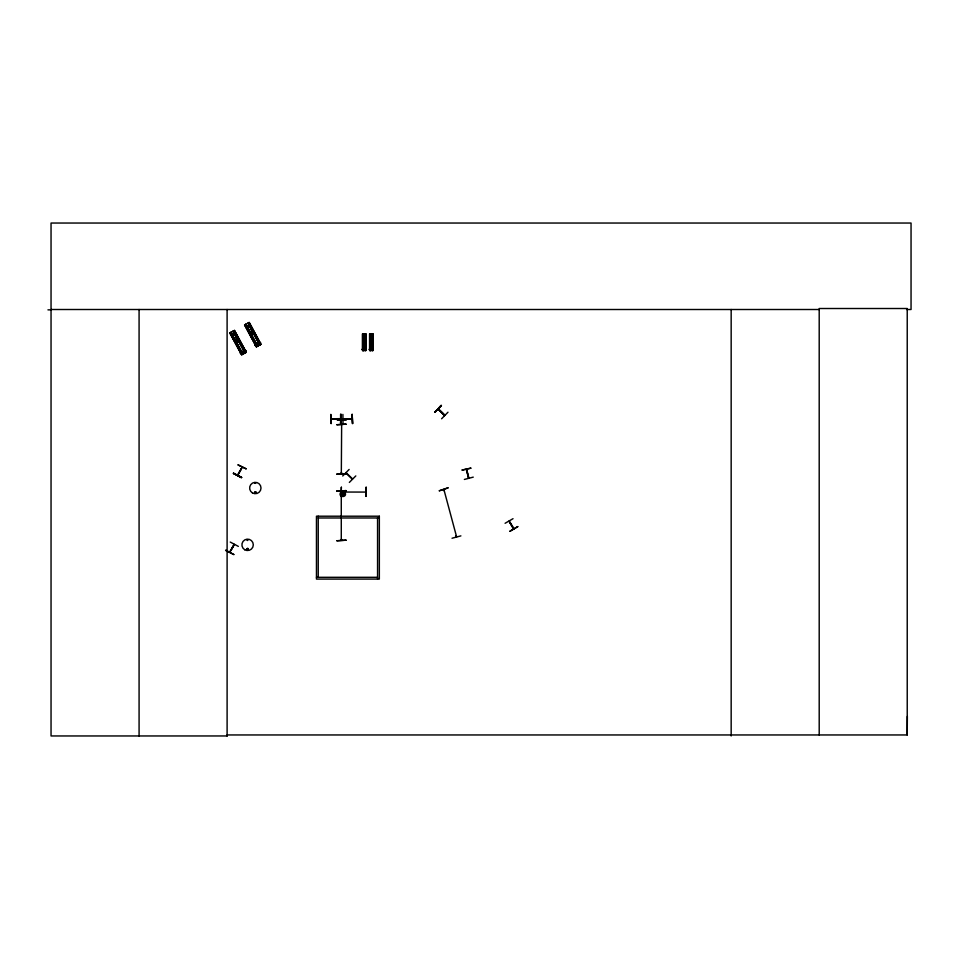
<?xml version="1.0" encoding="UTF-8"?>
<svg xmlns="http://www.w3.org/2000/svg" width="959" height="959" viewBox="0 0 959 959"><rect width="100%" height="100%" fill="white"/><g stroke="black" fill="none" stroke-linecap="round" stroke-linejoin="round"><path stroke-width="1.44" d="M906.567 309.505L911.05 309.505L911.05 223.039L51.043 223.039L51.043 735.961L227.235 735.961L227.115 734.954L907.226 734.954L907.358 716.409M345.899 473.051L352.325 479.236M341.224 472.955L341.692 473.746M341.74 491.344L341.332 492.171L341.776 491.559M247.098 540.073C248.741 538.514 247.338 541.967 247.278 539.761M254.83 483.264L255.813 483.132L254.89 483.384M246.739 548.884C248.525 552.36 248.465 545.887 246.799 549.327M342.495 495.755L344.389 494.424L343.058 492.542L341.176 493.861L342.495 495.755L342.735 494.4M342.819 493.885L343.058 492.542M456.292 537.004L456.016 536.021M456.196 536.836L456.028 536.225M341.272 472.943L341.32 473.77M341.68 473.65L341.68 472.775M341.272 491.344L341.284 540.097M341.272 539.402L341.32 540.133M341.68 540.097L341.68 539.39M466.278 469.442L468.627 478.205M468.963 478.085L466.613 469.454L468.555 478.325M438.143 409.133L444.437 415.499M438.994 409.409C436.201 406.928 447.338 416.566 443.921 414.839M234.44 544.448L229.68 552.228L233.996 544.352M509.013 521.205L513.58 529.044M344.737 492.039C348.573 498.009 336.981 498.009 340.829 492.039L365.811 492.075M247.062 548.812C247.542 551.257 248.777 547.649 247.206 548.728M341.272 491.176L341.26 492.111M238.06 464.935L246.319 468.927L238.084 464.875M238.719 473.458L241.26 468.855M237.856 475.161L242.207 467.225L237.484 475.089M241.62 477.414L233.373 473.398L241.632 477.39M225.797 550.118L233.804 554.578M230.256 542.063L238.335 546.39M230.915 550.586L233.469 545.983M233.828 554.518L225.593 550.49M243.095 352.48L244.065 353.116M258.247 345.408L258.247 344.281M456.016 536.153L456.268 536.908M443.861 490.588L443.921 489.617L456.592 536.788M340.349 419.155L331.466 418.795L332.27 419.143M339.714 418.699L340.541 418.747M343.082 418.831L352.061 418.771M352.157 419.083L342.998 419.143M341.728 495.395L342.615 494.341M342.95 493.945L343.825 492.902M342.711 475.988L349.136 469.442M349.34 482.413L355.813 475.916M434.942 412.118L441.464 405.681M447.985 412.214L441.596 418.783M505.093 523.29L513.029 518.687M509.9 531.322L517.8 526.671M229.836 332.941L234.487 330.411L246.259 352.265L241.596 354.794L229.836 332.941L241.704 354.746M256.329 346.822L260.992 344.293L249.22 322.44L244.569 324.969L256.353 346.81L244.665 324.909M231.335 334.991L235.375 332.809M246.067 327.019L250.107 324.837M232.138 336.465L236.178 334.295M246.871 328.493L250.91 326.324M233.337 338.683L237.364 336.513M248.069 330.711L252.097 328.541M249.124 332.689L253.152 330.519M234.392 340.661L238.419 338.491M235.578 342.878L239.618 340.709M250.311 334.907L254.351 332.737M240.709 352.385L244.749 350.215M255.442 344.413L259.481 342.243M240.373 353.38L245.756 350.479M255.106 345.408L260.488 342.507M240.469 353.547L245.84 350.646M255.202 345.576L260.572 342.675M242.951 352.492L243.586 352.145M257.683 344.521L258.319 344.173M243.454 353.439L244.089 353.092M258.187 345.468L258.738 345.168M255.562 493.166C257.18 490.013 253.116 492.902 255.118 493.106M341.248 494.7L342.531 494.233M343.022 494.053L344.305 493.585M346.055 472.619L352.576 478.889M452.037 538.239L460.895 535.877M470.833 468.088L461.878 470.102L470.869 468.22M464.384 479.44L473.255 477.126M247.818 549.915L246.883 549.531M352.696 423.506L352.133 414.348L352.648 423.506M331.466 418.795L340.349 418.651M340.541 419.059L331.37 419.119M343.022 423.566L342.902 414.408M346.067 473.746L336.897 473.926M336.897 474.273L346.067 474.214M336.897 491.056L346.067 490.996M47.95 309.865L51.043 309.853M51.043 309.505L819.202 309.505M362.67 333.96L362.67 350.514L365.966 350.503L365.954 333.948L362.442 333.96L362.442 350.514L363.509 350.514M362.67 335.638L365.727 335.638M369.802 335.638L372.859 335.638M362.67 336.765L365.727 336.765M369.802 336.765L372.859 336.765M362.67 338.443L365.727 338.443M369.802 338.443L372.859 338.443M362.67 339.93L365.727 339.93M369.802 339.93L372.859 339.93M362.67 341.608L365.727 341.608M369.802 341.608L372.859 341.608M362.67 348.824L365.727 348.824M369.802 348.824L372.859 348.824M362.166 349.292L366.242 349.292M369.287 349.292L373.363 349.292M362.166 349.424L366.242 349.424M369.287 349.424L373.363 349.424M318.232 517.98L379.344 517.98M316.458 577.306L377.558 577.306M255.166 492.902C257.408 491.799 253.608 491.547 255.058 492.782M341.176 493.861L342.519 494.101L341.536 493.094M343.034 494.185L344.389 494.424M443.789 490.481L443.609 489.701M456.352 536.033L456.568 536.824M233.552 473.063L241.572 477.498M233.385 473.362L241.404 477.798M342.974 494.317L344.029 495.192M438.191 409.253L444.568 415.631M509.373 521.109L513.964 528.709M517.74 526.551L509.876 531.262M510.032 522.847L512.729 527.366M249.124 322.488L260.884 344.341M248.896 322.608L260.668 344.461M248.681 322.727L260.452 344.581L248.609 322.763M248.333 322.907L260.189 344.725M259.925 344.868L248.153 323.003L259.841 344.904M248.513 324.478L258.283 342.435M259.266 345.216L258.043 345.875M246.679 325.485L256.964 344.82M245.708 324.358L257.468 346.211M245.66 324.37L257.396 346.247M245.444 324.49L257.144 346.391M245.18 324.633L256.964 346.475M245.096 324.681L256.868 346.535M244.917 324.777L256.604 346.678M234.392 330.459L246.151 352.313M234.212 330.555L245.936 352.433M234.643 331.982L245.72 352.552M234.547 332.03L245.624 352.6M234.392 332.114L245.456 352.696M233.421 330.987L245.144 352.864L233.349 331.023M233.073 331.167L244.245 351.689M244.533 353.188L243.31 353.847M231.155 332.234L233.325 336.034M234.607 338.659L242.999 354.039M242.699 354.207L230.975 332.329L242.663 354.219M230.616 332.521L242.399 354.362M230.472 332.593L242.219 354.458L230.364 332.653M230.112 332.785L241.956 354.602M342.219 492.614L342.687 493.897M342.866 494.388L343.334 495.671M352.193 414.348L352.313 423.506M341.644 424.801L341.32 473.686M340.577 414.324L340.697 423.482M331.334 423.542L330.831 414.384L330.939 423.542M907.226 734.954L907.226 308.51L819.202 308.51L819.202 734.954M731.166 309.505L731.166 735.961M377.558 517.98L377.558 579.08M372.859 333.948L372.859 350.503M372.631 333.948L372.619 350.503M372.488 333.948L372.5 350.503M372.296 333.948L372.26 350.503M372.044 333.948L372.104 350.503M370.57 333.96L370.642 350.514L369.563 350.514L369.563 333.96L373.099 333.948L373.099 350.503L369.802 350.503L369.802 333.96M370.426 333.96L370.402 350.514M370.162 333.96L370.234 350.514M369.97 333.96L370.03 350.514M365.894 333.948L365.763 350.503L365.559 333.948M365.499 333.948L365.487 350.503M365.163 333.948L365.295 350.503M364.971 333.948L365.127 350.503M364.899 333.948L364.911 350.503M363.509 333.96L363.437 350.514M363.305 333.96L363.269 350.514M363.029 333.96L363.101 350.514M362.922 333.96L362.838 350.514M318.232 516.206L318.232 577.306M227.103 309.505L227.103 735.961M139.079 309.505L139.079 735.961M363.545 340.601C364.372 343.19 365.559 338.767 363.545 340.601M370.665 340.601C371.505 343.19 372.691 338.767 370.665 340.601M236.022 340.385C237.161 344.317 239.127 337.736 236.022 340.385M250.755 332.413C251.893 336.345 253.859 329.764 250.755 332.413M341.692 491.979L341.692 491.176L341.692 491.979M441.152 405.369L435.026 412.214L441.152 405.369M448.021 487.855L439.318 490.78L448.021 487.855M341.356 487.232L341.128 496.402L341.356 487.232M366.146 487.232L365.918 496.402L366.146 487.232M341.02 414.312L340.589 423.482L340.972 414.312M346.055 424.166L336.897 424.729L346.055 424.166M346.055 490.612L336.897 491.176L346.055 490.612M346.067 540.193L336.909 540.756L346.067 540.193M346.319 419.742L337.292 419.838L346.319 419.742M379.344 516.206L316.458 516.206L316.458 579.08L379.344 579.08L379.344 516.206M252.481 492.95A5.694 5.694 0 0 0 261.016 488.023A5.694 5.694 0 0 0 252.481 483.084A5.694 5.694 0 0 0 252.481 492.95M244.749 549.771A5.706 5.706 0 0 0 253.308 544.832A5.706 5.706 0 0 0 244.749 539.893A5.706 5.706 0 0 0 244.749 549.771"/></g></svg>
